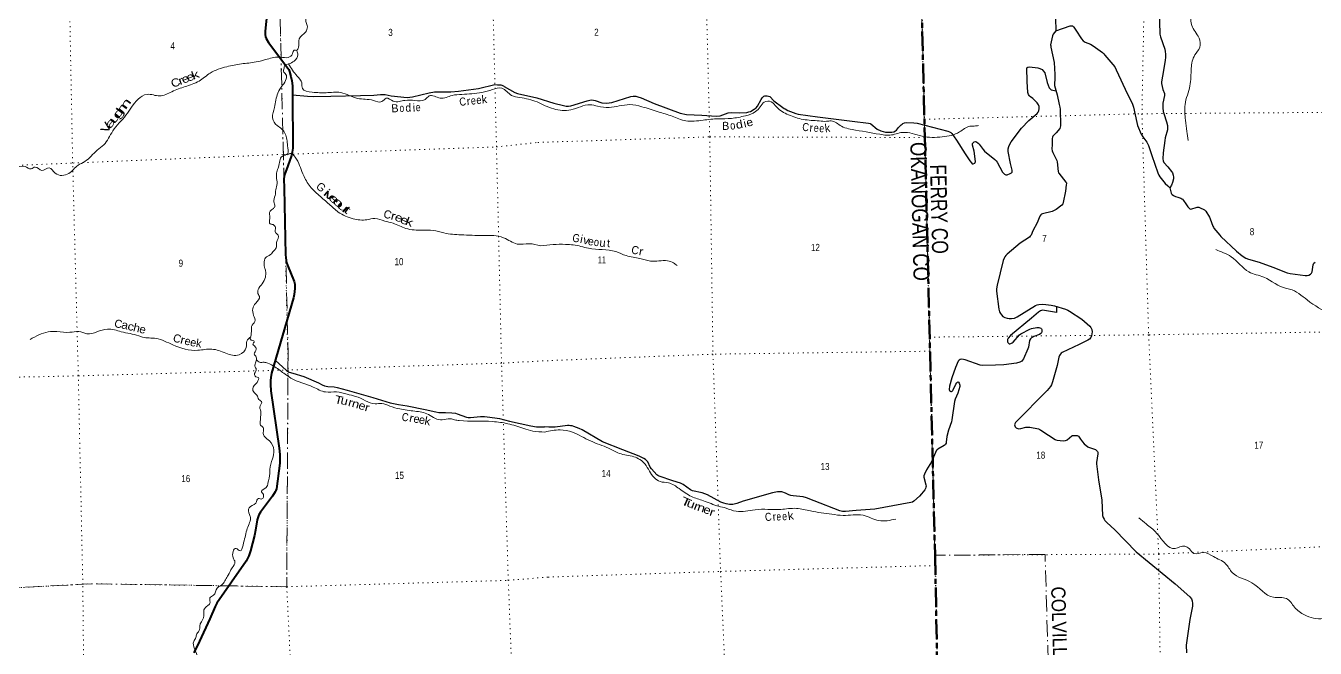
# Model space of a CAD drawing. Header units: feet. Extents: x 485078 to 733631, y 372822 to 564222.
# Drawn here: x 504350 to 536218, y 476304 to 491693 of the extents above; entities that cross this region are included whole.
import ezdxf
from ezdxf.enums import TextEntityAlignment as Align

# ---------------------------------------------------------------- set-up
doc = ezdxf.new("R2010")
doc.units = ezdxf.units.FT
doc.header["$LTSCALE"] = 80
for name, pattern in [('DOT_DASHED', [7.7, 5, -1.2, 0.3, -1.2]), ('DOTTED', [1.5, 0.3, -1.2]), ('LONG_DASH_SHORT_DASH', [9.9, 6, -1.2, 1.5, -1.2])]:
    doc.linetypes.add(name, pattern=pattern)
for name, color, linetype, lineweight in [('11', 7, 'LONG_DASH_SHORT_DASH', 60), ('26', 7, 'Continuous', 40), ('29', 7, 'Continuous', 25), ('39', 7, 'Continuous', 13), ('41', 7, 'Continuous', 13), ('44', 7, 'DOT_DASHED', 13), ('6', 7, 'DOTTED', 25), ('7', 7, 'DOTTED', 13)]:
    doc.layers.add(name, color=color, linetype=linetype, lineweight=lineweight)
doc.layers.add('12', color=7, linetype='Continuous')

msp = doc.modelspace()

# ---------------------------------------------------------------- linework, layer by layer
at = {"layer": '11'}
msp.add_lwpolyline([(526023.76, 511798.26), (526428.95, 494716.86), (526822.18, 478594.7), (527078.96, 465759.51)], dxfattribs=at)
at = {"layer": '26'}
for points in [[(510340.03, 492273.13), (510262.81, 491558.7), (510263.87, 491477.22), (510271.98, 491423.36), (510290.32, 491382.07), (510349.76, 491280.07), (510829.14, 490644.18), (510850.84, 490609.01), (510869.18, 490560.84), (510903.3, 490436.48), (510924.2, 490333.74), (510937.93, 490205.08), (510937.75, 489989.64)], [(510937.75, 489989.64), (510948.28, 488670.62), (510936.59, 488570.25), (510918.47, 488487.11), (510827.9, 488226.36), (510745.39, 488007.67), (510736.22, 487968.67), (510728.19, 487913.14), (510733.93, 487677.34), (510770.61, 486032.57), (510775.2, 485963.75), (510786.66, 485890.34), (510795.83, 485844.47), (510821.7, 485778), (510981.9, 485369.12), (510998.72, 485303.09), (511001.01, 485250.33), (510998.27, 485195.73), (510984.96, 485053.05), (510966.07, 484969.96), (510419.96, 483100.66), (510402.66, 482997.67), (510395.78, 482921.97), (510395.78, 482825.62), (510409.48, 482665.27), (510610.24, 481248.29), (510626.19, 481093.69), (510630.87, 480957.7), (510626.19, 480875.76), (510545.51, 480248.45), (510533.34, 480205.93), (510517.3, 480173.82), (510445.15, 480064.69), (510152.62, 479667.51), (510113.81, 479602.62), (510090.88, 479552.16), (510068.54, 479480.3), (510025.4, 479221.77), (510000.33, 479088.78), (509900.61, 478709.35), (509861.64, 478588.69), (509841, 478535.93), (509798.7, 478456.74), (509073.01, 477418.78), (509027.59, 477335.86), (508899.21, 477033.73), (508640.77, 476475.93), (508505.61, 476193.78)]]:
    msp.add_lwpolyline(points, dxfattribs=at)
at = {"layer": '29'}
for points in [[(532347.91, 492709.62), (532381.3, 491486.47), (532391.81, 491419.88), (532498, 491114.3), (532510.53, 491053.24), (532516.99, 490992.89), (532521.3, 490919.61), (532510.96, 490834.47), (532444.08, 490445.7), (532416.84, 490310.73), (532418.34, 490265.63), (532454.22, 490117.42), (532492.23, 490017.6), (532494.38, 489996.05), (532494.16, 489967.31), (532454.59, 489776.79), (532451.3, 489713.7), (532453.46, 489661.97), (532464.23, 489577.91), (532474.95, 489523.36), (532540.38, 489319.5), (532564.39, 489227.66), (532568.69, 489173.78), (532563.46, 489118.55)], [(529801.82, 491885.46), (529807.63, 491569.16)], [(529807.63, 491569.16), (529742.32, 491485.96), (529731.02, 491469.25), (529722.21, 491441.93), (529679.86, 491223.01), (529680.4, 491196.6), (529682.82, 491162.73), (529768.72, 490782.04), (529781.93, 490492.14), (529779.31, 490358.69)], [(529807.63, 491569.16), (530165.56, 491689.65), (530195.72, 491691.8), (530223.34, 491689.01), (530243.11, 491676.71), (530256.03, 491661.63), (530300.4, 491584.22), (530439.12, 491366.34), (530479.92, 491324.92), (530536.04, 491290.9), (530667.33, 491235.15), (530728.82, 491197.14), (530961.45, 491029.02), (530991.6, 491003.15), (531022.1, 490970.42), (531262.91, 490674.45), (531302.85, 490601.18), (531579.47, 490001.55), (531691.65, 489776.75), (531728.25, 489682.99), (531805.81, 489298.25), (531830.13, 489226.12), (531915.66, 489011.59), (531955.84, 488945.25), (532055.67, 488813.29), (532095.89, 488735.3), (532176.55, 488485.48), (532325.96, 488060.11), (532354, 487999.64), (532379.84, 487960.84), (532511.66, 487794.93), (532573.7, 487732.37), (532629.11, 487685.16)], [(529144, 489347.32), (529343.85, 489524.57), (529371.85, 489561.21), (529383.49, 489592.7), (529395.54, 489647.42), (529393.39, 489697), (529378.31, 489742.26), (529348.48, 489787.29), (529239.13, 489895.25), (529160.76, 489953.49), (529147.84, 489968.57), (529131.99, 489995.21), (529117.68, 490044.01), (529097.92, 490314.8), (529091.51, 490655.27), (529113.37, 490669.07), (529153.32, 490679.07), (529363.27, 490654.4), (529414.92, 490638.89), (529466.62, 490608.72), (529496.77, 490582.85), (529533.46, 490527.89), (529589.58, 490293.54), (529645.27, 490157.96), (529664.78, 490130.22), (529692.73, 490110.84), (529812.56, 490086.46)], [(510937.75, 489989.64), (511311.57, 489951.31), (511467.38, 489942.78), (511889.45, 489952.49), (512624.77, 489968.88), (512949.97, 489979.28), (513119.55, 489992.71), (513228.36, 489990.15), (513376.49, 489963.34), (513772.75, 489923.83), (513908.22, 489935.3), (514317.28, 490036.34), (514448.39, 490057.11), (514572.77, 490061.2), (514852.47, 490060.96), (515041.42, 490075.41), (515536.54, 490143.1), (515940.86, 490238.84), (516004.28, 490237.19), (516092.34, 490229.37), (516153.88, 490205.68), (516170.47, 490191.9), (516433.18, 490039.89), (516501.77, 490016.32), (516980.23, 489910.32)], [(529779.31, 490358.69), (529774.1, 490280.56), (529776.59, 490219.89), (529838.64, 489989.73), (529893.64, 489749.26), (529904.7, 489679.06), (529910.87, 489630.72), (529919.49, 489223.35), (529914.1, 489183.47), (529903.62, 489152.95), (529819.67, 489047.93), (529737.48, 488963.62), (529722.4, 488937.76), (529714.43, 488908.09), (529716.34, 488745.99)], [(516980.23, 489910.32), (517402.39, 489777.44), (517641.97, 489719.08), (517707.66, 489709.38), (517760.42, 489706.29), (517822.9, 489710.46), (518227.84, 489839.78), (518291.38, 489853.79), (518342.4, 489858.76), (518384, 489855.94), (518426, 489848.4), (518589.7, 489788.71), (518697.4, 489779.43), (518769.55, 489784.82), (518831.03, 489797.12), (519303.73, 489944.31), (519357.58, 489952.93), (519386.76, 489952.92), (519430.81, 489950.78), (519480.35, 489940), (519562.96, 489909.21), (519878.43, 489768.41), (520525.02, 489530.49), (520676.14, 489499.27), (521057.07, 489479.12), (521418.9, 489455.05), (521512.38, 489462.95), (521707.52, 489536.96), (521787.98, 489550.87), (521995.47, 489544.27), (522168.47, 489549.89), (522216.93, 489561.75), (522258.33, 489577.43), (522353.71, 489631.79), (522400.02, 489665.21), (522432.36, 489702.98), (522526.84, 489870.76), (522553.49, 489912.54), (522568.57, 489929.79), (522593.87, 489949.72), (522617.03, 489958.89), (522673.55, 489961.32), (522710.19, 489954.03), (522736.03, 489941.09), (522841.69, 489836.77), (523063.97, 489668.99), (523090.9, 489651.74), (523114.31, 489638.39), (523182.44, 489598.94), (523313.84, 489545.06), (523380.61, 489523.5), (523439.59, 489507.92), (523918.22, 489444), (524507.17, 489366.48)], [(524507.17, 489366.48), (524772.44, 489331.56), (525179.16, 489288.57), (525217.93, 489279.95), (525236.89, 489271.3), (525393.21, 489136.36), (525480.71, 489094.58), (525536.72, 489077.34), (525599.18, 489066.56), (525683.18, 489060.1), (525754.26, 489060.1), (525801.38, 489072.58), (525842.58, 489092.43), (525866.27, 489113.98), (525921.54, 489178.56), (525989.04, 489245.46), (526006.28, 489260.55), (526027.82, 489275.63), (526068.74, 489290.72), (526123.83, 489300.82), (526295.01, 489297.29), (526384.3, 489283.18), (527140.33, 489091.35), (527183.41, 489074.11), (527212.82, 489055.52), (527240.5, 489027.77), (527352.48, 488861.69), (527563.96, 488530.68), (527685.17, 488350.46), (527720.83, 488301.41), (527741.3, 488283.08), (527765.46, 488278.01), (527802.68, 488294.94), (527816.68, 488315.41), (527818.43, 488333.84), (527787.96, 488589.01), (527747.92, 488743.16), (527747.76, 488772.35), (527752.07, 488785.29), (527764.99, 488802.53), (527792.24, 488822.94), (527818.84, 488828.39), (527846.84, 488821.93), (527885.62, 488791.14), (527909.3, 488770.2), (528008.28, 488633.14), (528040.7, 488593.46), (528303.48, 488386.54), (528331.48, 488356.37), (528360.23, 488319.96), (528493.04, 488077.57), (528538.26, 488022.28), (528572.72, 488009.35), (528607.43, 488010.05), (528678.27, 488037.37), (528708.43, 488054.61), (528724.61, 488073.62), (528729.96, 488086.94), (528727.81, 488119.27), (528685.13, 488286.23), (528631.5, 488583.12), (528630.88, 488649.49), (528648.11, 488712), (528669.65, 488768.04), (528704.02, 488824.9), (528961.42, 489160.26), (529144, 489347.32)], [(532563.46, 489118.55), (532508.38, 488919.45), (532497.57, 488852.76), (532458.63, 488555.43), (532455.62, 488407.55), (532462.08, 488357.97), (532480.8, 488310.11), (532571.95, 488205.7), (532667.37, 488091.32), (532689.33, 488055.15), (532704.41, 488003.42), (532713.02, 487947.38), (532712.24, 487905.05), (532694.31, 487815.89), (532667.79, 487749.09), (532629.11, 487685.16)], [(529716.34, 488745.99), (529711.63, 488651.1), (529718.08, 488597.78), (529729.94, 488563.8), (529828.51, 488364.87), (529838.72, 488325.63), (529866.72, 488086.38), (529873.71, 488058.9), (529878.67, 488045.72), (529994.96, 487901.65), (530057.88, 487830.43), (530067.57, 487811.03), (530068.15, 487790.72), (530066.49, 487758.23), (530044.67, 487600.63), (529991.1, 487321.76), (529979.25, 487288.35), (529958.5, 487259.72), (529813.4, 487152.56), (529763.85, 487122.39), (529716.93, 487098.12), (529481.69, 487046.95), (529455.84, 487031.86), (529437.15, 487016.14), (529414.91, 486982.29), (529345.33, 486822.22), (529237.91, 486620.39)], [(532629.11, 487685.16), (532657.69, 487553.5), (532668.46, 487536.25), (532679.41, 487523.23), (532713.69, 487497.46), (532769.16, 487472.13), (532820.05, 487452.37), (532901.09, 487428.48), (532923.16, 487417.17), (532937.97, 487405.11), (532965.71, 487376.76), (533016.86, 487287.85), (533033.99, 487266.55), (533069.09, 487216.18), (533100.32, 487182.77), (533122.94, 487167.68), (533145.25, 487162.67), (533172.48, 487164.45), (533278.03, 487203.25), (533298.49, 487207.56), (533321.22, 487209.66), (533340.49, 487206.48), (533362.03, 487198.94), (533479.96, 487142.36), (533492.18, 487133.56), (533516.58, 487107.87), (533607.15, 486961.24), (533625.89, 486921.97), (533691.58, 486735.53), (533702.35, 486713.98), (533714.45, 486691.97), (533856.9, 486515.14), (533884.58, 486486.85), (534269.38, 486121.79), (534415.85, 486007.55), (534505.72, 485951.01), (534573.09, 485923.5), (534836.44, 485844.88), (535173.45, 485728.83), (535173.73, 485728.72)], [(529237.91, 486620.39), (529194.13, 486519.96), (529176.9, 486487.63), (529154.91, 486464.45), (528923.1, 486315.2), (528605.71, 486044.77), (528572.72, 486010.21), (528551.18, 485980.03), (528531.79, 485947.7), (528506.81, 485893), (528355, 485276.23), (528344.39, 485186.85), (528343.32, 485129.74), (528395.02, 484690.04), (528415.4, 484624.77), (528438.1, 484577.96), (528463.94, 484543.48), (528500.56, 484508.99), (528549.73, 484483.2), (528601.8, 484463.73), (528657.8, 484452.95), (528713.8, 484452.95), (528783.62, 484467.22), (528855.96, 484500.37), (529025.79, 484604.64), (529303.42, 484773.24), (529349.22, 484793.5), (529387.99, 484804.28), (529481.7, 484808.2), (529563.53, 484803.2), (529692.77, 484785.96), (529778.55, 484769.7), (530046.26, 484688.09), (530102.02, 484660.94), (530145.45, 484633.13)], [(535173.73, 485728.72), (535528.37, 485584.02), (535596.18, 485564.66), (535969.72, 485518.11), (536020.55, 485518.29), (536063.63, 485529.06), (536104.55, 485554.93), (536127.18, 485580.73), (536139.02, 485606.66), (536168.42, 485785.4), (536186.4, 485824.35), (536220.87, 485852.37)], [(529821.23, 484756.69), (529822.81, 484607.6), (529477.34, 484658.93), (529451.8, 484657.46), (529428.11, 484646.68), (529375.85, 484611.9), (529202.37, 484464.19), (528689.63, 484035.4), (528626.84, 483967.74), (528613.37, 483934.87), (528610.35, 483904.3), (528614.45, 483880.99), (528622.53, 483862.12), (528637.07, 483844.35), (528654.48, 483828.88), (528674.76, 483826.03), (528695.76, 483834.1), (528728.61, 483850.81), (528754.11, 483869.81), (528911.7, 484054.5), (528944.15, 484080.44), (529161.56, 484192.44), (529204.68, 484208.27), (529336.03, 484234.47), (529358.64, 484236.63), (529389.24, 484233.31), (529413.57, 484225.85), (529434.03, 484215.07), (529450.19, 484199.98), (529458.98, 484180.74), (529460.96, 484138.56), (529452.34, 484104.07), (529436.19, 484081.44), (529405.54, 484062.42), (529265.88, 484012.36), (529235.87, 483995.22), (529204.64, 483974.75), (529182.02, 483951.04), (529159.6, 483914.81), (529130.33, 483748.43), (529112.48, 483703.94), (529009.7, 483457.46), (528986.01, 483422.97), (528965.07, 483397.7), (528917.08, 483373.4), (528839.33, 483354.05), (528526.38, 483311.5), (528318.22, 483304.04)], [(530145.45, 484633.13), (530448.96, 484438.74), (530646.51, 484264.58), (530671.75, 484230.95), (530695.44, 484181.38), (530704.06, 484129.65), (530699.37, 484080.54), (530688.98, 484028.35), (530669.59, 483987.39), (530639.44, 483948.6), (530598.75, 483916.63), (530384, 483810.16), (529962.08, 483615.57), (529936.16, 483596.19), (529911.4, 483567.1), (529895.24, 483538), (529880.34, 483502.55), (529837.24, 483291.78), (529729.38, 482887.08), (529700.1, 482814.48), (529675.53, 482775), (529592.75, 482678.61), (528811.19, 481887.95), (528791.88, 481854.12), (528785.95, 481824.48), (528791.88, 481798.08), (528805.93, 481774.94), (528824.19, 481754.97), (528843.03, 481741.49), (528866.19, 481733.42), (528895.63, 481728.94), (528944.27, 481732.87), (529064.89, 481765.2), (529090.2, 481770.06), (529124.05, 481771.27), (529168.28, 481769.51), (529377.75, 481724.79), (529415.41, 481710.45), (529440.76, 481696.24), (529628.15, 481572.97), (529791.86, 481462.38), (529811.78, 481453.22), (529838.63, 481445.51), (529992.71, 481433.82), (530046.16, 481436.89), (530072.41, 481445.68), (530089.64, 481457.53), (530207.03, 481552.37), (530219.96, 481559.91), (530234.27, 481562.81), (530334.95, 481561.44), (530352.43, 481554.52), (530364.27, 481543.75), (530417.65, 481473.46)], [(528318.22, 483304.04), (527998.42, 483292.57), (527934.89, 483299.88), (527565.2, 483435.22), (527482.55, 483446.68), (527443.78, 483440.21), (527416.49, 483425.23), (527396.39, 483399.26), (527330.31, 483247.59), (527236.11, 482987.1), (527176.77, 482781.95), (527171.3, 482704.15), (527173.99, 482688.52), (527179.91, 482676.13), (527201.99, 482657.65), (527214.38, 482652.42), (527231.61, 482654.57), (527246.15, 482661.58), (527259.97, 482673.3), (527272.53, 482691.22), (527338.66, 482828.57), (527360.85, 482865.8), (527374.31, 482881.42), (527387.55, 482886.3), (527400.16, 482883.58), (527403.93, 482878.73), (527416.85, 482857.18), (527432.47, 482811.37), (527434.62, 482794.13), (527434.55, 482776.68), (527384.27, 482612.09), (527318.31, 482457.89), (527302.86, 482404.34), (527238.62, 481949.23), (527228.72, 481902.5), (527157.46, 481690.99), (527112.97, 481536.62), (527100.76, 481395.3), (527095.92, 481376.44), (527083.31, 481352.42), (527068.99, 481334.41), (527046.92, 481317.7), (526891.29, 481224.49), (526874.06, 481211.55), (526861.7, 481197.4), (526737.83, 480915.96), (526612.01, 480713.08), (526561.73, 480606.97), (526548.8, 480566.02), (526546.04, 480531.95), (526596.99, 480343.83), (526598.88, 480311.14), (526594.58, 480284.2), (526587.04, 480256.18), (526567.84, 480220.1), (526486.88, 480118.24), (526436.8, 480065.46), (526295.17, 479937.19), (526265.02, 479917.79), (526223.44, 479902.6), (525337.78, 479740.07), (524869.64, 479705.51), (524608.63, 479685), (524535.39, 479685), (524473.21, 479701.06), (523835.06, 479948.22), (523645.81, 480023.39), (523564.98, 480043.86), (523313.03, 480067.58), (523256.12, 480080.03), (523209.64, 480097.75), (523125.63, 480140.86), (523034.52, 480168.9), (522979.17, 480173.19), (522927.47, 480173.19), (522805.55, 480148.73), (522076.12, 479935.92), (521925.88, 479877.91), (521826.42, 479858.77), (521741.72, 479859.58), (521663.1, 479873.59), (521599.55, 479891.91), (521531.09, 479917.46), (521196.76, 480092.36), (521070.55, 480145.13), (520831.67, 480199.06), (520778.85, 480220.05), (520596.89, 480349.93), (520529.26, 480382.76), (520342.65, 480440.3), (520001.32, 480553.62), (519967.93, 480571.94), (519948.52, 480587.09), (519812.85, 480737.91), (519784.73, 480780.28), (519722.38, 480908.18), (519690.07, 480945.07), (519666.38, 480966.38), (519627.61, 480994.4), (519510.27, 481053.19), (519106.27, 481211.89)], [(510515.02, 483426.05), (510794.47, 483168.99), (510818.87, 483151.22), (510861.47, 483132.27), (510946.74, 483103.19), (511222.46, 483019.58), (511585.84, 482866.88), (511675.7, 482813.72), (511736.22, 482788.91), (511770.37, 482780.56), (511815.34, 482773.45), (511974.89, 482767.28), (512042.57, 482752.14), (512289.02, 482682.39), (512929.49, 482504.77), (513359.33, 482371.57), (513559.76, 482330.54), (513778.42, 482296.83), (514221.91, 482208.4), (514481.23, 482146.72), (514560.99, 482135.16), (514591.73, 482133.95), (514723.82, 482135.28), (514875.76, 482124.48), (514966.56, 482111.7), (515013.07, 482099.63), (515238.35, 482017.9), (515280.53, 482008.45), (515339.68, 482008.41), (515587.77, 482030.79), (515690.01, 482032.13), (515756.26, 482027.36), (515943.72, 482001.34), (516059.23, 481979.99), (516304.32, 481917.36), (516830.99, 481798.2), (516972.86, 481781.04), (517170.49, 481775.61)], [(519106.27, 481211.89), (518601.69, 481410.09), (518103.2, 481707.3), (518027.22, 481740.16), (517892.59, 481788.66), (517855.97, 481799.43), (517812.9, 481805.9), (517782.74, 481808.05), (517742.45, 481806.59), (517435.44, 481768.23), (517364.87, 481767.1), (517275.83, 481766.83), (517170.49, 481775.61)], [(530417.65, 481473.46), (530467.57, 481407.74), (530511.28, 481358.92), (530599.5, 481282.23), (530617.35, 481271.08), (530636.74, 481262.46), (530761.92, 481226.06), (530786.44, 481215.04), (530799.36, 481206.42), (530820.9, 481185.94), (530834.9, 481167.62), (530843.52, 481148.23), (530845.22, 481113.37), (530811.21, 480892.82), (530811.12, 480864.55), (530863.27, 480464.82), (530946.13, 479963.11), (530963.45, 479588.66), (530979.21, 479536.01), (530998.59, 479490.74), (531017.98, 479464.88), (531066.35, 479416.03), (531264.14, 479231.79), (531790.93, 478685.4), (532758.6, 477892.67), (533122.77, 477573.76), (533159.02, 477525.05), (533176.25, 477477.63), (533184.87, 477412.97), (533182.81, 477343.55), (533116.55, 477011.24), (533031.52, 476380.11), (533038.4, 476188.71)]]:
    msp.add_lwpolyline(points, dxfattribs=at)
at = {"layer": '39'}
for points in [[(538053.38, 508204.52), (537802.24, 508035.46), (537480.63, 507658.57), (537188.79, 507308.59), (536885.83, 506812.7), (536663.72, 506413.58), (536298.38, 506098.51), (536080.61, 505782.43), (536011.24, 505327.77), (535926.37, 504646.16), (535824.13, 504411.37), (535827.07, 504172.67), (535793.61, 503838.13), (535927.4, 503527.26), (535890.31, 503172.4), (535687.52, 502816.16), (535515.45, 502537.44), (535438.81, 502335.55), (535368.98, 502194.5), (535449.27, 501734.82), (535259.19, 501253.4), (535056.31, 500804.08), (535035.69, 500629.64), (534967.79, 500492.68), (534901.03, 500106.87), (534786.92, 499762.57), (534677.74, 499473), (534624.11, 499136.02), (534526.63, 498866.93), (534497.84, 498696.37), (534395.09, 498485.85), (534301.1, 498243.13), (534255.51, 497908.34), (533989.97, 497556.88), (533896.95, 497267.65), (533799.17, 497012.71), (533564.52, 496439.32), (533386.39, 496063.35), (533161.42, 495607.51), (533135.48, 495299.42), (533140.78, 495044.58), (533207.69, 494645.33), (533203.3, 494078.69), (533105.72, 493328.04), (532927.64, 493047.17), (532707.09, 492864.58), (532744.71, 492610.4), (532902.83, 492490.23), (533075.3, 492263.11), (533142.72, 491936.71), (533165.78, 491702.47), (533348.1, 491390.57), (533367.03, 491160.3), (533243.62, 490971.61), (533155.44, 490644.03), (533122.1, 490206.29), (533000.32, 489744.48), (533012.39, 489358.27), (533048.45, 489081.8), (533081.36, 488859.91)], [(511046.54, 491079.18), (511093, 491159.34), (511107.79, 491370.27), (511284.7, 491565.16), (511305.46, 491701.33), (511272.61, 491799.68), (511334.79, 492054.35), (511367.41, 492200.95), (511298.55, 492363.14), (511363.34, 492516.66), (511433.66, 492690.56), (511432.24, 492903.09), (511433.41, 493014.47), (511347.26, 493141.79), (511285.45, 493344.66), (511226.96, 493418.04), (511249.59, 493481.39), (511225.34, 493559.71), (511236.21, 493687.53), (511284.58, 493771.79), (511190.55, 493890.82), (511082.69, 494076.29), (511164.77, 494264.67), (511146.58, 494343.15), (511219.76, 494405.78), (511350.53, 494587.33), (511433.49, 494741.31), (511454.4, 494871.42), (511553.06, 495044.03), (511576.56, 495151.94), (511673.04, 495330.57), (511787.49, 495517.77), (511763.15, 495715.3), (511767.98, 495836.03), (511870.54, 496297.31), (511916.26, 496484.74), (511932.29, 496726.07), (511993.07, 496956.41), (512246.65, 497157.33), (512438.74, 497391.08), (512495.75, 497532.25), (512547.28, 497572.05), (512518.16, 497682.64), (512549.75, 497711.8), (512579.93, 497874.54), (512717.7, 497940.88), (512831.44, 498077.44), (512902.49, 498144.07), (513015.45, 498232.03), (513061.8, 498316.23), (513057.9, 498467.96)], [(500819.37, 486082.55), (501187.58, 486148.79), (501431.62, 486327.21), (501459.78, 486489.89), (501536.53, 486649.79), (501679.8, 486659.58), (502003.84, 486635.61), (502232.25, 486714.42), (502442.17, 486804.89), (502498.77, 486962.24), (502569.82, 487107.82), (502813.1, 487158.68), (503002.66, 487254.7), (503093.41, 487263.13), (503295.44, 487503.21), (503451.33, 487729.94), (503671.12, 487986.68), (504074.65, 488173.28), (504332.38, 488212.36), (504479.34, 488157.47), (504585.36, 488200.71), (504743.24, 488113.71), (504927.47, 488181.25), (505076.46, 488047.46), (505414.12, 488044.08), (505639.46, 488242.25), (505810.84, 488337.8), (506110.98, 488614.84), (506275.31, 488748.67), (506500.95, 489092.61), (506826.45, 489483.68), (507125.64, 489876.09), (507346.9, 489997.23), (507659.18, 489958.77), (507957.67, 490063.7), (508285.95, 490189.64), (508632.14, 490326.17), (508907.98, 490525.65), (509318.4, 490680.04), (509680.4, 490752.19), (510043.07, 490798.05), (510314.17, 490867.85), (510644.41, 490916.91), (510836.63, 490909.75), (510941.41, 491001.55), (510986.69, 491090.75), (511046.66, 491079.39)], [(510846.8, 490750.09), (510986.49, 490820.52), (511071.52, 490972.54), (511046.54, 491079.18)], [(509914.4, 484008.79), (509926.29, 484175.11), (509930.22, 484258.21), (510011.94, 484381.8), (509981.78, 484532.85), (509959.34, 484698.27), (510032.67, 484833.79), (510125.36, 485002.2), (510097.91, 485048.05), (510090.75, 485169.33), (510192.15, 485313.67), (510270.71, 485481.71), (510281.62, 485607.51), (510257.17, 485693.93), (510241.72, 485823.09), (510272.62, 485957.51), (510397.91, 486037.69), (510478.45, 486128.85), (510535.26, 486199.16), (510549.95, 486335.18), (510585.67, 486518.31), (510525.53, 486577.48), (510518.16, 486706.85), (510463.77, 486778.32), (510386.59, 486792.51), (510381.04, 486930.03), (510386.56, 487108.32), (510469.74, 487175.26), (510508.58, 487237), (510479.72, 487337.48), (510512.02, 487496.22), (510528.63, 487636.34), (510563.01, 487793.11), (510544.66, 487956.62), (510553.66, 488078.32), (510597, 488200.91), (510691.19, 488468.55), (510815.08, 488524.41), (510819.92, 488729), (510803.8, 488884.46), (510682, 489140.43), (510562.6, 489224.38), (510450.54, 489415.82), (510496.41, 489676.13), (510578.26, 490030.51), (510696.59, 490223.88), (510787.58, 490380.1), (510780.68, 490491.27), (510718, 490570.62), (510735.65, 490670.27), (510735.6, 490672.3), (510846.8, 490750.09)], [(510846.28, 490749.72), (511054.64, 490449.79), (511170.21, 490278.69), (511185.87, 490141.44), (511428.32, 490051.27), (511771, 490036.78), (512132.99, 490041.61), (512550.52, 489897.49), (512941.95, 489846.92), (513146.86, 489817.83), (513259.87, 489903.76), (513433.55, 489831.34), (513722.16, 489848.96), (513968.87, 489845.24), (514216.87, 489869.9), (514319.72, 489957.6), (514592.29, 489906.03), (514886.73, 489968.81), (515128.06, 489997.79), (515621.31, 490044.02), (515882.2, 490117.6), (516115.13, 490149.92), (516356.47, 489971.23), (516559.19, 489922.93), (516985.81, 489810.89)], [(516985.81, 489810.89), (517397.66, 489640.1), (517820.07, 489613.07), (518297.48, 489740.93), (518483.61, 489706.95), (518765.18, 489676.32), (519273.1, 489743.42), (519579.37, 489691.04), (519982.15, 489565.78), (520328.03, 489455.54), (520661.83, 489343.02), (521087.93, 489359.88), (521470.55, 489393.54), (521788.83, 489403.19), (522134.62, 489468.41), (522387.15, 489570.73), (522502.53, 489692.69), (522602.52, 489807.84), (522774.2, 489813.4), (522902.78, 489687.86), (523203.32, 489490.39), (523559.34, 489378.33), (523960.31, 489340.04), (524142.38, 489331.64), (524251.31, 489341.98), (524512.75, 489209.77), (524860.36, 489113.72), (525542.99, 488997.91), (525706.95, 488988.26), (526017.61, 489056.59), (526500.61, 488961.3), (527000.11, 488947.3), (527430.08, 489069.45), (527679.79, 489210.15), (527792.88, 489214.5), (527899.79, 489224.79)], [(517069.58, 486252.57), (516796.85, 486305.04), (516493.85, 486297.17), (516160.37, 486452.5), (515657.57, 486510.3), (515107.39, 486524.36), (514685.76, 486570.09), (514415.33, 486631.9), (514156.4, 486639.35), (513744.92, 486683.33), (513426.26, 486812.72), (513222.74, 486866.14), (512978.52, 486930.66), (512777.24, 486897.09), (512443.05, 486922.83), (512072.95, 487087.32), (511847.61, 487281.89), (511601.56, 487496.17), (511350.32, 487754.84), (511195.52, 488036.27), (511009.17, 488444.42), (510899.66, 488536.72), (510797.85, 488504.12)], [(517069.01, 486252.54), (517691.64, 486289.36), (518070.64, 486238.47), (518259.57, 486191.77), (518930.24, 486110.47), (519189, 486010.57), (519530.03, 485938.67), (519787.99, 485877.21), (520210.3, 485881.85), (520358.87, 485832.29), (520445.07, 485769.32)], [(542449.64, 481752.27), (542246.64, 481584.15), (542174.84, 481441.03), (542098.82, 481305.93), (542006.06, 481198.8), (541829.16, 481346.92), (541457.41, 481535.54), (541198.94, 481621.28), (540766.16, 481828.88), (540249.7, 481978.1), (539909.89, 482185.59), (539701.89, 482371.51), (539225.72, 482624.76), (538391.54, 483085.12), (538205.06, 483403.01), (538016.05, 483550.87), (537590.84, 483782.91), (537316.77, 484036.27), (537099.22, 484292.81), (536606.5, 484563.93), (536019.17, 484914.03), (535585.13, 485182.31), (535510.04, 485196.95), (534948.43, 485476.77), (534577.84, 485608.76), (534143.59, 485984.27), (533949.57, 486081.45), (533762.02, 486158.53)], [(504456.37, 483939.97), (504904.39, 484125.7), (505120.43, 484135.36), (505436.28, 484115.22), (505658.18, 484133.13), (505859.67, 484079.65), (506107.2, 484122.52), (506372.13, 484196.2), (506707.42, 484127.98), (507140.5, 484029.9), (507238.39, 483996), (507568.75, 483962.07), (507985.21, 483802.83), (508601.14, 483669.01), (508948.07, 483698.26), (509294.28, 483597.93), (509626.82, 483557.98), (509797.99, 483740.57), (509814.13, 483898.9), (509911.47, 484002.47)], [(510050.42, 483435.36), (510044.62, 483504.04), (509998.25, 483577.74), (510043.72, 483696.34), (510003.25, 483776.27), (509963.78, 483817.76), (509996.35, 483887.43), (509899.95, 483941.61), (509897.99, 483973.41), (509914.4, 484008.79)], [(508615.32, 475411.7), (508594.58, 475589.31), (508600.83, 475739.28), (508585.38, 475868.44), (508598.68, 476059.08), (508519.92, 476291.87), (508499.13, 476471.51), (508553.15, 476572.11), (508577.27, 476655.74), (508647.08, 476770.92), (508649.04, 476851.95), (508742.93, 477052.78), (508754.04, 477249.44), (508842.29, 477354.98), (508901.54, 477409.15), (508900.03, 477546.77), (508989.32, 477611.85), (509077.77, 477788.25), (509220.61, 477893.18), (509282.7, 477993.99), (509354.48, 478111.24), (509446.97, 478287.75), (509519.93, 478437.42), (509472.84, 478539.45), (509545.75, 478770.1), (509648.41, 478707.98), (509719.46, 478853.56), (509770.98, 479051.27), (509809.08, 479220.29), (509867.65, 479379.72), (509906.53, 479518.39), (509879.95, 479608.8), (509867.55, 479776.5), (510034.33, 479894.2), (510098.23, 480003.16), (510185.41, 479993.27), (510220.98, 480103.52), (510172.44, 480183.23), (510291.35, 480275.4), (510335, 480385.85), (510383.41, 480625.99), (510380.86, 480725.12), (510448.94, 480986.02), (510481.86, 481199.44), (510370.84, 481429.36), (510244.6, 481543.5), (510218.02, 481633.91), (510218.78, 481761.47), (510152.53, 481822.51), (510146.05, 481917.49), (510151.37, 482024.92), (510151.04, 482194.97), (510133.01, 482267.38), (510182.51, 482386.08), (510112.01, 482455.11), (510062.79, 482561.13), (509990.37, 482626.05), (509957.58, 482722.37), (510064.78, 482876.99), (510100.04, 482999.37), (510032.96, 483013.83), (510006.69, 483092.1), (510046.31, 483202.44), (510014.03, 483278.54), (510020.81, 483329.32), (510050.42, 483435.36)], [(517177.71, 481649.29), (516885.6, 481673.41), (516655.52, 481738.29), (516266.46, 481853.7), (515889.07, 481908.69), (515063.74, 481931.8), (514946.01, 481951.01), (514842.26, 481976.66), (514640.77, 481951.18), (514472.17, 481983.25), (514303.88, 482082.12), (513966.21, 482164.46), (513590.77, 482220.04), (513349.43, 482290.07), (513146.61, 482357.77), (512982.6, 482348.02), (512748.71, 482424.37), (512499.35, 482531.26), (512293.87, 482582.61), (512027.52, 482642.5), (511756.73, 482639.52), (511456.51, 482759.26), (510902.94, 482983.78), (510763.08, 483077.32), (510503.66, 483260.88), (510329.41, 483355.55), (510237.99, 483373.42), (510126.78, 483374.59), (510050.42, 483435.36)], [(517177.71, 481649.29), (517554.57, 481701.55), (517858.86, 481647.11), (518306.04, 481427.66), (518752.38, 481248.67), (519019.8, 481120.63), (519377.7, 481039.23), (519652.57, 480860.71), (519764.62, 480680.68), (520028.64, 480425.1), (520233.48, 480390.87), (520499.13, 480250.65), (520804.39, 480052.56), (521097.58, 479949.33), (521474.3, 479813.42), (521657.17, 479766.59), (521905.36, 479688.74), (522373.43, 479728.72), (523007.9, 479735.69), (523397.43, 479761.92), (523746.38, 479698.27), (524269.93, 479615.89), (524549.62, 479586.94), (525044.16, 479589.4), (525434.9, 479459.84), (525854.52, 479496.8)], [(531862.59, 479527.29), (532041.58, 479375.17), (532298.86, 479151.82), (532755.47, 478770.69), (532992.72, 478830.21), (533107.41, 478757.7), (533220.91, 478644.7), (533454.88, 478667.72), (533701.52, 478567.58), (534004.25, 478393.72), (534166.41, 478176.51), (534654.75, 477921.49), (535187.66, 477564.2), (535505.68, 477530.27), (535708.11, 477319.95), (535950.62, 477126.65), (536417.33, 477037.1), (536785.86, 477101.34), (537016.62, 477083.82), (537438.18, 477027.75), (537791.13, 477257.58), (538158.44, 477380.46), (538643.17, 477493.62), (539142, 477511.98), (539612.84, 477515.59), (539997.05, 477408.16), (540439.52, 477123.87), (540892.25, 476928.82), (541446.51, 476711.57), (541707.54, 476696.71), (542038.77, 476901.81), (542386.97, 476971.7), (542857.3, 476902.46), (543511.39, 476841.05), (543757.14, 476783.38), (544024.56, 476655.33), (544412.36, 476570.23), (545071.25, 476569.62), (545592.26, 476590.45), (545789.19, 476645.09), (546185.45, 476639.07), (546532.3, 476870.8), (546743.25, 477028.92), (546933.49, 477210.89), (547139.44, 477512.56), (547454.89, 477699.13), (547701.3, 477776.71)]]:
    msp.add_spline(points, degree=3, dxfattribs=at)
at = {"layer": '44'}
for points in [[(489076.36, 510949.06), (489110.78, 509643.68), (494484.46, 509683.3), (494581.06, 504620.64), (510169, 505019.35), (510477.39, 494333.79), (510578.14, 494339.51), (510831.91, 483601.37), (510798.93, 477823.8), (505976.42, 477897.5), (500458.49, 477603.73), (500255.52, 485602.24), (494837.77, 485552.92), (494858.48, 483030.69), (486715.31, 482831.71)], [(527078.96, 465759.51), (527038.61, 467881), (529843.84, 467976.2), (529542.66, 478622.43), (526816, 478600.65), (526430.89, 494720.94)]]:
    msp.add_lwpolyline(points, dxfattribs=at)
at = {"layer": '6'}
msp.add_lwpolyline([(526023.76, 511798.26), (526050.11, 510657.78), (526175.51, 505376.85), (526302.71, 500063.35), (526430.89, 494720.94), (526558.29, 489382.09), (526570.94, 488933.37), (526687.29, 484001.04), (526696.93, 483647.61), (526816, 478600.65), (526824.11, 478342.55), (526930.51, 473223.88), (526932.92, 473067.67), (527037.49, 467884.45), (527039.3, 467774.08), (527078.96, 465759.51)], dxfattribs=at)
at = {"layer": '7'}
for points in [[(521114.26, 494608.66), (521254.16, 488946.48), (521333.49, 483574.01), (521521.95, 478201.76), (521759.77, 472885.16), (521928.62, 467581.3), (521967.19, 465638.34)], [(532038.4, 494795.29), (531935.87, 489518.23), (532102.02, 484052.45), (532350.07, 478632.86), (532422.37, 473306.78), (532582.5, 468033.1), (532641.85, 465892.71)], [(510578.14, 494339.51), (510715.51, 488514.62), (510831.94, 483186.48), (510798.93, 477823.8), (511058.13, 472543.73), (511326.87, 467209.03), (511358.55, 465390.65)], [(516667.9, 465513.97), (516644.17, 467355.83), (516477.67, 472694.56), (516275.05, 477981.18), (516108.69, 483351.74), (515983.4, 488697.05), (515837.95, 494516.36)], [(506013.42, 465267.77), (505998.96, 467260.19), (505813.92, 472413.65), (505758.96, 477877.65), (505647.93, 483037.64), (505508.62, 488299.59), (505395.3, 494122.98)], [(526559.1, 489380.88), (531935.87, 489518.23), (537309.12, 489557.92), (542627.45, 489614.69), (547408.09, 489693.6)], [(517005.99, 488808.5), (521254.16, 488946.48), (526569.24, 488929.76)], [(494817.51, 488139.44), (500181.91, 488076.27), (505518.72, 488299.85), (510717.92, 488513.41), (515983.4, 488697.05), (517005.99, 488808.5)], [(547541.11, 484322.36), (542734.42, 484176.01), (537415.72, 484137.45), (532102.02, 484052.45), (526687.13, 483994.86)], [(526695.43, 483647.73), (521333.49, 483574.01), (517132.3, 483408.39)], [(517132.3, 483408.39), (516108.69, 483351.74), (510833.15, 483182.86), (505647.93, 483037.64), (500656.33, 482933.7)], [(526816, 478600.65), (532350.07, 478632.86), (537632.38, 478866.95), (542721.53, 478864.37), (547673.74, 478966.65)], [(517257.31, 478063.45), (521521.95, 478201.76), (526823.96, 478347.41)], [(494923, 477430.88), (500458.49, 477603.73), (505976.42, 477897.5), (510798.93, 477823.8), (516275.05, 477981.18), (517257.31, 478063.45)]]:
    msp.add_lwpolyline(points, dxfattribs=at)

# ---------------------------------------------------------------- texts
at = {"layer": '12'}
for s, width, p in [('OKANOGAN CO', 0.85, (526210.25, 488815.9)), ('FERRY CO', 0.8, (526698.44, 488260.62))]:
    msp.add_text(s, height=400, rotation=271.369, dxfattribs=dict(at, width=width)).set_placement(p)
at = {"layer": '41'}
for s, rotation, width, p in [('e', 21.282, 1.25, (508326.55, 490291.32)), ('e', 21.282, 1.25, (508449.82, 490339.33)), ('k', 21.764, 1.4, (508575.82, 490389.82)), ('C', 20.965, 1.15, (508084.55, 490195.98)), ('r', 21.012, 1.35, (508216.05, 490245.35)), ('n', 53.012, 1.8, (506892.79, 489710.28)), ('C', 6.635, 0.85, (515158.95, 489719.49)), ('e', 5.521, 0.85, (515420.95, 489747.16)), ('e', 5.521, 0.85, (515557.44, 489759.89)), ('u', 50.293, 1.95, (506616.12, 489354.2)), ('g', 50.164, 1.95, (506709.61, 489476.66)), ('h', 53.012, 1.8, (506800.19, 489591.29)), ('o', 1.16, 0.75, (513646.58, 489560.76)), ('d', 2.113, 0.95, (513806.13, 489568.77)), ('e', 3.057, 0.8, (514052.67, 489581.4)), ('V', 59.004, 1.45, (506419.7, 489123.41)), ('a', 50.293, 1.9, (506514.2, 489232.44)), ('o', 6.178, 0.85, (521831.15, 489129.85)), ('d', 10.766, 1.15, (522001.93, 489157.16)), ('e', 15.23, 1.1, (522263.99, 489214.32)), ('C', 353.644, 0.85, (523614.1, 489090.49)), ('e', 355.447, 0.8, (523879.36, 489068.51)), ('e', 356.908, 0.8, (524018.39, 489060.15)), ('i', 318.914, 1.75, (511724.19, 487495.53)), ('v', 318.982, 2, (511802.92, 487424.92)), ('e', 318.982, 1.85, (511902.76, 487340.16)), ('o', 319.071, 1.85, (512009.12, 487249.5)), ('u', 319.311, 2, (512120.09, 487149.13)), ('t', 323.97, 1.6, (512240.38, 487063.8)), ('r', 345.288, 1.2, (513408.82, 486897.83)), ('e', 338.717, 1.25, (513534.43, 486858.67)), ('e', 334.552, 1.35, (513670.27, 486797.21)), ('k', 339.69, 1.35, (513795.58, 486750.38)), ('G', 348.953, 0.85, (517933.23, 486346.05)), ('v', 346.025, 1.1, (518178.7, 486295.59)), ('e', 350.056, 0.95, (518301.78, 486266.19)), ('o', 353.716, 0.85, (518444.79, 486246.44)), ('C', 348.025, 0.95, (519390.62, 486049.59)), ('r', 348.164, 1.1, (519538.14, 486018.71)), ('a', 347.442, 1.1, (506777.56, 484199.09)), ('c', 347.036, 1.15, (506925.78, 484162.07)), ('h', 346.368, 1.1, (507069.01, 484128.58)), ('e', 345.61, 1.05, (507216.33, 484092.95)), ('r', 347.081, 1.15, (508205.21, 483830.99)), ('T', 346.939, 1.25, (512062.33, 482345.43)), ('u', 346.59, 1.2, (512201.18, 482326.27)), ('r', 344.572, 1.2, (512352.98, 482284.71)), ('n', 344.405, 1.2, (512479.49, 482250.95)), ('e', 342.052, 1.15, (512634.23, 482205.71)), ('r', 344.798, 1.2, (512764.14, 482160.27)), ('C', 352.505, 0.85, (513715.23, 481918.76)), ('r', 348.063, 1.1, (513860.96, 481897.3)), ('k', 349.814, 1.1, (514263.64, 481822.74)), ('T', 335.811, 1.55, (520629.97, 479828.25)), ('u', 339.41, 1.35, (520755.76, 479784.14)), ('r', 339.797, 1.35, (520895.19, 479723.21)), ('n', 342.021, 1.25, (521016.75, 479685.25)), ('e', 340.021, 1.2, (521157.48, 479632.71)), ('r', 340.303, 1.35, (521284.29, 479575.24)), ('C', 5.579, 0.85, (522710.3, 479452.02)), ('e', 0.68, 0.75, (522960.48, 479462.41)), ('e', 3.307, 0.8, (523109.44, 479468.71)), ('k', 8.804, 1.05, (523268.68, 479478.47))]:
    msp.add_text(s, height=200, rotation=rotation, dxfattribs=dict(at, width=width)).set_placement(p, align=Align.CENTER)
for s, rotation, p in [('r', 5.188, (515299.93, 489732.24)), ('k', 6.122, (515693.57, 489776.67)), ('B', 3.08, (513478.01, 489554.85)), ('i', 3.292, (513948.39, 489568.82)), ('B', 1.624, (521651, 489119.17)), ('i', 13.575, (522143.34, 489183.55)), ('r', 355.447, (523757.99, 489074.31)), ('k', 6.926, (524175.22, 489065.13)), ('G', 317.385, (511580.23, 487630.79)), ('C', 345.179, (513267.79, 486933.7)), ('i', 348.953, (518067.31, 486321.75)), ('u', 355.504, (518597.13, 486229.14)), ('t', 355.504, (518745.99, 486221.55)), ('C', 347.442, (506617.39, 484228.33)), ('C', 344.328, (508064.49, 483866.45)), ('e', 347.081, (508330.87, 483801.07)), ('e', 347.705, (508469.7, 483768.26)), ('k', 351.981, (508612.79, 483744.3)), ('e', 348.063, (513989.5, 481879.27)), ('e', 349.53, (514127.31, 481854.53)), ('r', 5.68, (522860.33, 479456.27))]:
    msp.add_text(s, height=200, rotation=rotation, dxfattribs=at).set_placement(p, align=Align.CENTER)
at = {"layer": '44', "width": 0.9}
msp.add_text('COLVILLE   NATIONAL   FOREST', height=350, rotation=271.62, dxfattribs=at).set_placement((529691.08, 477825.17))
at = {"layer": '7', "width": 0.85}
for s, p in [('3', (513308.58, 491442.38)), ('4', (507924.34, 491107.71)), ('9', (508127.48, 485737.49)), ('10', (513462.6, 485773.37)), ('16', (508194.2, 480409.98)), ('15', (513474.77, 480489.88))]:
    msp.add_text(s, height=175, dxfattribs=at).set_placement(p)
at = {"layer": '7'}
for s, width, p in [('2', 0.85, (518453.91, 491447.47)), ('8', 0.85, (534656.41, 486515.85)), ('7', 0.85, (529526.38, 486345.6)), ('12', 0.85, (523865.2, 486126.12)), ('11', 0.65, (518587.74, 485816.06)), ('17', 0.85, (534824.21, 481236.32)), ('18', 0.85, (529436.35, 480990.01)), ('14', 0.85, (518692.81, 480536.24)), ('13', 0.85, (524104.46, 480709.43))]:
    msp.add_text(s, height=175, dxfattribs=dict(at, width=width)).set_placement(p, align=Align.CENTER)

doc.saveas('drawing.dxf')
